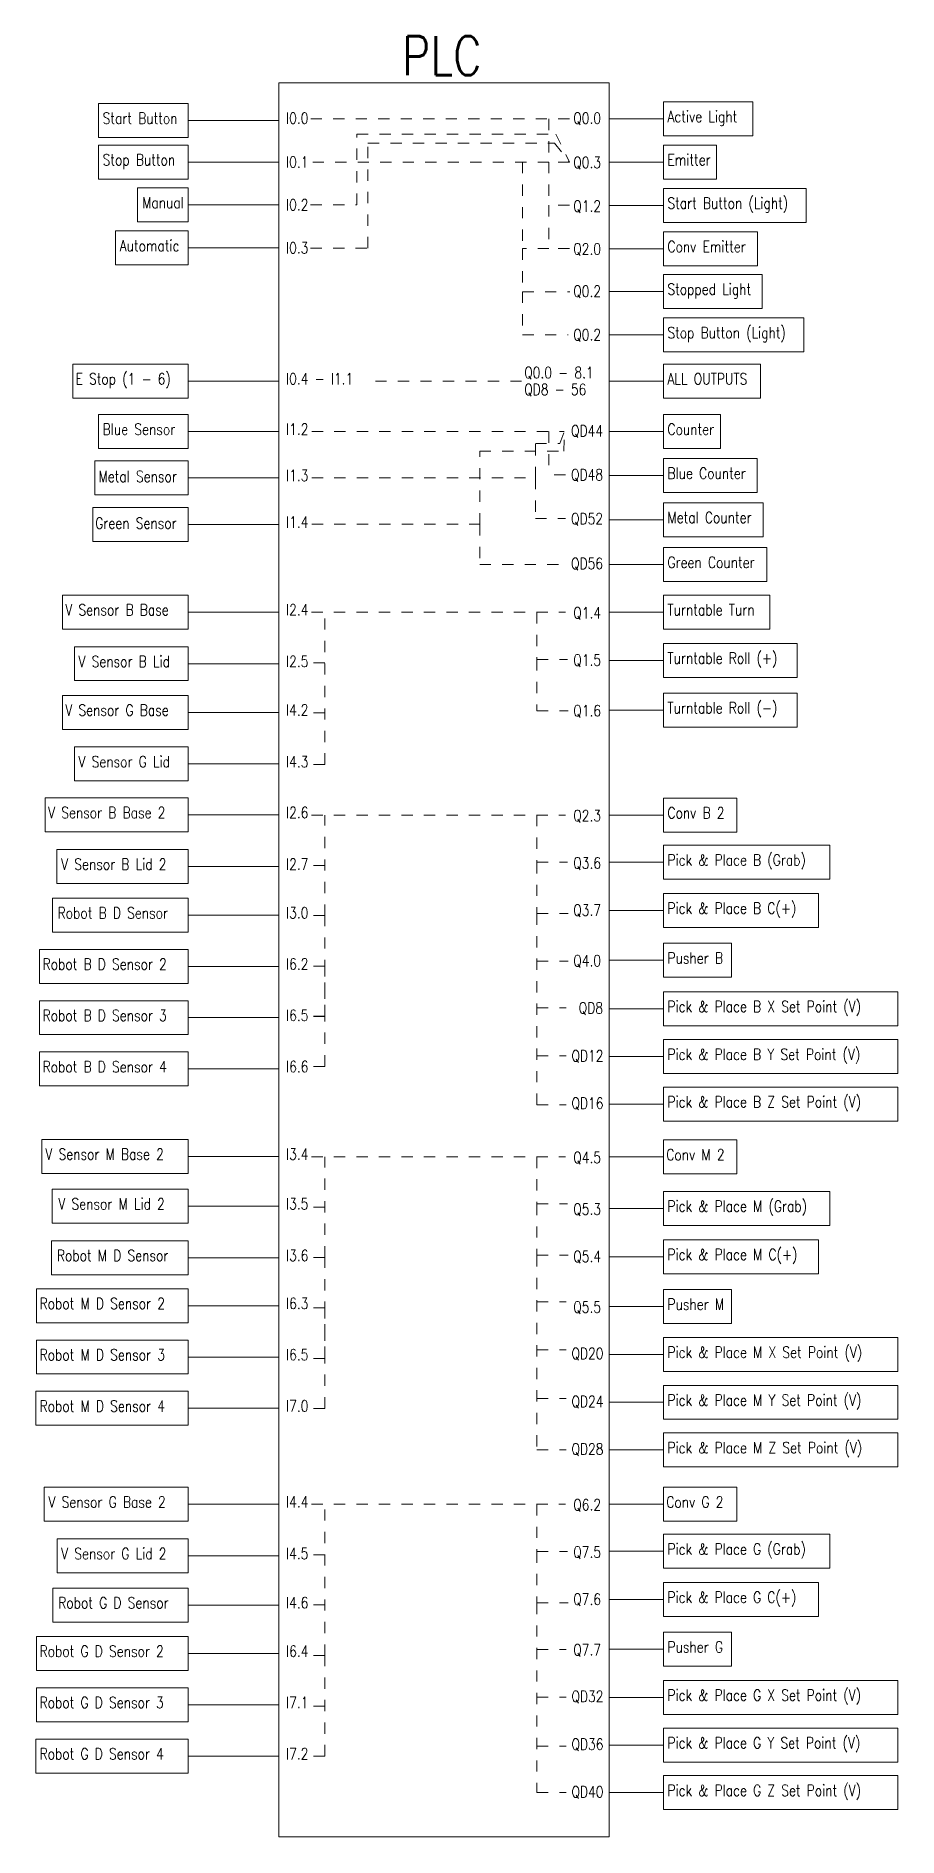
# Model space of a CAD drawing. Header units: inches. Extents: x -40 to 36, y 20 to 177.
# Drawn here: x -39.83 to -32.17, y 161.1 to 177.11 of the extents above; entities outside this region: 1.
import ezdxf

# ---------------------------------------------------------------- set-up
doc = ezdxf.new("R2010")
doc.units = ezdxf.units.IN
doc.header["$LTSCALE"] = 0.5
doc.linetypes.add('HIDDEN2', pattern=[0.1875, 0.125, -0.0625])
doc.layers.add('TAGS', color=7, linetype='Continuous', lineweight=15)
doc.styles.get("Standard").update_dxf_attribs({"font": 'romans.shx', "width": 0.8})

msp = doc.modelspace()

# ---------------------------------------------------------------- linework, layer by layer
at = {"lineweight": 0}
for p, q in [((-38.477, 176.359), (-37.67, 176.359)), ((-38.477, 175.99), (-37.67, 175.99)), ((-34.735, 175.99), (-34.253, 175.99)), ((-38.477, 175.609), (-37.67, 175.609)), ((-34.735, 175.604), (-34.253, 175.604)), ((-38.477, 175.226), (-37.67, 175.226)), ((-34.735, 175.218), (-34.253, 175.218)), ((-34.735, 174.839), (-34.253, 174.839)), ((-34.735, 174.453), (-34.253, 174.453)), ((-38.477, 174.042), (-37.67, 174.042)), ((-34.735, 174.042), (-34.253, 174.042)), ((-38.477, 173.594), (-37.67, 173.594)), ((-38.477, 173.183), (-37.67, 173.183)), ((-38.477, 172.768), (-37.67, 172.768)), ((-38.477, 171.989), (-37.67, 171.989)), ((-38.477, 171.53), (-37.67, 171.53)), ((-38.477, 171.097), (-37.67, 171.097)), ((-38.477, 170.639), (-37.67, 170.639)), ((-38.477, 170.186), (-37.67, 170.186)), ((-38.477, 169.727), (-37.67, 169.727)), ((-38.477, 169.294), (-37.67, 169.294)), ((-38.477, 168.839), (-37.67, 168.839)), ((-38.477, 168.383), (-37.67, 168.383)), ((-38.477, 167.927), (-37.67, 167.927)), ((-38.477, 167.148), (-37.67, 167.148)), ((-38.477, 166.707), (-37.67, 166.707)), ((-38.477, 166.248), (-37.67, 166.248)), ((-38.477, 165.822), (-37.67, 165.822)), ((-38.477, 165.366), (-37.67, 165.366)), ((-38.477, 164.91), (-37.67, 164.91)), ((-38.477, 164.057), (-37.67, 164.057)), ((-38.477, 163.598), (-37.67, 163.598)), ((-38.477, 163.161), (-37.67, 163.161)), ((-38.477, 162.73), (-37.67, 162.73)), ((-38.477, 162.274), (-37.67, 162.274)), ((-38.477, 161.818), (-37.67, 161.818))]:
    msp.add_line(p, q, dxfattribs=at)
at = {"linetype": 'HIDDEN2', "lineweight": 0}
for p, q in [((-37.388, 176.374), (-35.081, 176.374)), ((-35.27, 176.374), (-35.27, 175.99)), ((-35.087, 175.99), (-35.27, 175.99)), ((-35.27, 175.99), (-35.27, 175.605)), ((-35.087, 175.605), (-35.27, 175.605)), ((-35.27, 175.605), (-35.27, 175.22)), ((-35.087, 175.22), (-35.27, 175.22))]:
    msp.add_line(p, q, dxfattribs=at)
at = {"color": 7, "lineweight": 0}
for p, q in [((-34.735, 176.374), (-34.253, 176.374)), ((-34.735, 173.594), (-34.253, 173.594)), ((-34.735, 173.203), (-34.253, 173.203)), ((-34.735, 172.81), (-34.253, 172.81)), ((-34.735, 172.411), (-34.253, 172.411)), ((-34.735, 171.989), (-34.253, 171.989)), ((-34.735, 171.559), (-34.253, 171.559)), ((-34.735, 171.117), (-34.253, 171.117)), ((-34.735, 170.184), (-34.253, 170.184)), ((-34.735, 169.765), (-34.253, 169.765)), ((-34.735, 169.335), (-34.253, 169.335)), ((-34.735, 168.893), (-34.253, 168.893)), ((-34.735, 168.462), (-34.253, 168.462)), ((-34.735, 168.037), (-34.253, 168.037)), ((-34.735, 167.614), (-34.253, 167.614)), ((-34.735, 167.145), (-34.253, 167.145)), ((-34.735, 166.687), (-34.253, 166.687)), ((-34.735, 166.257), (-34.253, 166.257)), ((-34.735, 165.815), (-34.253, 165.815)), ((-34.735, 165.388), (-34.253, 165.388)), ((-34.735, 164.963), (-34.253, 164.963)), ((-34.735, 164.54), (-34.253, 164.54)), ((-34.735, 164.057), (-34.253, 164.057)), ((-34.735, 163.639), (-34.253, 163.639)), ((-34.735, 163.21), (-34.253, 163.21)), ((-34.735, 162.768), (-34.253, 162.768)), ((-34.735, 162.34), (-34.253, 162.34)), ((-34.735, 161.916), (-34.253, 161.916)), ((-34.735, 161.493), (-34.253, 161.493))]:
    msp.add_line(p, q, dxfattribs=at)
at = {"color": 252, "linetype": 'HIDDEN2', "lineweight": 0, "true_color": 0x939598}
for p, q in [((-36.977, 175.609), (-36.977, 176.237)), ((-36.977, 176.237), (-35.21, 176.237)), ((-35.21, 176.237), (-35.087, 175.99)), ((-37.389, 175.609), (-36.977, 175.609))]:
    msp.add_line(p, q, dxfattribs=at)
at = {"color": 251, "linetype": 'HIDDEN2', "lineweight": 0, "true_color": 0x636466}
for p, q in [((-36.879, 175.224), (-36.879, 176.158)), ((-36.879, 176.158), (-35.22, 176.158)), ((-35.22, 176.158), (-35.087, 175.99)), ((-37.389, 175.224), (-36.879, 175.224))]:
    msp.add_line(p, q, dxfattribs=at)
at = {"color": 9, "linetype": 'HIDDEN2', "lineweight": 0, "true_color": 0xc7c8ca}
for p, q in [((-35.27, 175.99), (-37.389, 175.99)), ((-35.505, 175.99), (-35.505, 175.22)), ((-35.27, 175.22), (-35.505, 175.22)), ((-35.505, 175.22), (-35.505, 174.837)), ((-35.505, 174.837), (-35.085, 174.837)), ((-35.505, 174.837), (-35.505, 174.453)), ((-35.505, 174.453), (-35.099, 174.453))]:
    msp.add_line(p, q, dxfattribs=at)
at = {"color": 1, "linetype": 'HIDDEN2', "lineweight": 0}
msp.add_line((-35.513, 174.042), (-36.888, 174.042), dxfattribs=at)
at = {"color": 51, "linetype": 'HIDDEN2', "lineweight": 0, "true_color": 0xf7f281}
for p, q in [((-37.378, 173.594), (-35.134, 173.594)), ((-35.27, 173.594), (-35.27, 173.209)), ((-35.124, 173.209), (-35.27, 173.209))]:
    msp.add_line(p, q, dxfattribs=at)
at = {"color": 41, "linetype": 'HIDDEN2', "lineweight": 0, "true_color": 0xf4ee51}
for p, q in [((-35.175, 173.488), (-35.134, 173.594)), ((-35.391, 173.181), (-35.391, 173.488)), ((-35.391, 173.488), (-35.175, 173.488)), ((-37.378, 173.181), (-35.391, 173.181)), ((-35.391, 173.181), (-35.391, 172.822)), ((-35.391, 172.822), (-35.122, 172.822))]:
    msp.add_line(p, q, dxfattribs=at)
at = {"color": 2, "linetype": 'HIDDEN2', "lineweight": 0, "true_color": 0xf1eb1f}
for p, q in [((-35.137, 173.42), (-35.134, 173.594)), ((-35.886, 172.769), (-35.886, 173.42)), ((-35.886, 173.42), (-35.137, 173.42)), ((-37.378, 172.769), (-35.886, 172.769)), ((-35.886, 172.769), (-35.886, 172.411)), ((-35.886, 172.411), (-35.119, 172.411))]:
    msp.add_line(p, q, dxfattribs=at)
at = {"color": 40, "linetype": 'HIDDEN2', "lineweight": 0, "true_color": 0xf8d731}
for p, q in [((-37.381, 171.987), (-35.124, 171.987)), ((-37.263, 170.633), (-37.263, 171.987)), ((-35.378, 171.987), (-35.378, 171.568)), ((-37.263, 171.538), (-37.366, 171.538)), ((-35.378, 171.568), (-35.104, 171.568)), ((-35.378, 171.568), (-35.378, 171.111)), ((-37.263, 171.093), (-37.366, 171.093)), ((-35.378, 171.111), (-35.1, 171.111)), ((-37.263, 170.633), (-37.366, 170.633))]:
    msp.add_line(p, q, dxfattribs=at)
at = {"color": 31, "linetype": 'HIDDEN2', "lineweight": 0, "true_color": 0xfecc66}
for p, q in [((-37.381, 170.184), (-35.124, 170.184)), ((-37.263, 169.29), (-37.263, 170.184)), ((-35.378, 170.184), (-35.378, 169.765)), ((-37.263, 169.735), (-37.366, 169.735)), ((-35.378, 169.765), (-35.104, 169.765)), ((-35.378, 169.765), (-35.378, 169.308)), ((-37.263, 169.29), (-37.366, 169.29)), ((-37.263, 168.397), (-37.263, 169.29)), ((-35.378, 169.308), (-35.1, 169.308)), ((-35.378, 169.308), (-35.378, 167.609)), ((-37.263, 168.841), (-37.366, 168.841)), ((-37.263, 167.95), (-37.263, 168.844)), ((-35.378, 168.884), (-35.1, 168.884)), ((-35.378, 168.47), (-35.117, 168.47)), ((-37.263, 168.397), (-37.366, 168.397)), ((-37.263, 168.394), (-37.366, 168.394)), ((-35.378, 168.044), (-35.117, 168.044)), ((-37.263, 167.95), (-37.366, 167.95)), ((-35.378, 167.609), (-35.117, 167.609))]:
    msp.add_line(p, q, dxfattribs=at)
at = {"color": 30, "linetype": 'HIDDEN2', "lineweight": 0, "true_color": 0xf8991e}
for p, q in [((-37.381, 167.146), (-35.124, 167.146)), ((-37.263, 166.252), (-37.263, 167.146)), ((-35.378, 167.146), (-35.378, 166.727)), ((-37.263, 166.697), (-37.366, 166.697)), ((-35.378, 166.727), (-35.104, 166.727)), ((-35.378, 166.727), (-35.378, 166.27)), ((-37.263, 166.252), (-37.366, 166.252)), ((-37.263, 165.358), (-37.263, 166.252)), ((-35.378, 166.27), (-35.1, 166.27)), ((-35.378, 166.27), (-35.378, 164.541)), ((-37.263, 165.803), (-37.366, 165.803)), ((-37.263, 164.909), (-37.263, 165.803)), ((-35.378, 165.856), (-35.117, 165.856)), ((-35.378, 165.431), (-35.117, 165.431)), ((-37.263, 165.353), (-37.366, 165.353)), ((-35.378, 164.996), (-35.117, 164.996)), ((-37.263, 164.909), (-37.366, 164.909)), ((-35.378, 164.541), (-35.117, 164.541))]:
    msp.add_line(p, q, dxfattribs=at)
at = {"color": 30, "linetype": 'HIDDEN2', "lineweight": 0, "true_color": 0xf26722}
for p, q in [((-37.381, 164.057), (-35.124, 164.057)), ((-37.263, 162.711), (-37.263, 164.057)), ((-35.378, 164.057), (-35.378, 163.637)), ((-37.263, 163.607), (-37.366, 163.607)), ((-35.378, 163.637), (-35.104, 163.637)), ((-35.378, 163.637), (-35.378, 163.18)), ((-37.263, 163.163), (-37.366, 163.163)), ((-35.378, 163.18), (-35.1, 163.18)), ((-35.378, 163.18), (-35.378, 161.493)), ((-37.263, 162.711), (-37.366, 162.711)), ((-37.263, 161.817), (-37.263, 162.711)), ((-35.378, 162.767), (-35.117, 162.767)), ((-37.263, 162.261), (-37.366, 162.261)), ((-35.378, 162.342), (-35.117, 162.342)), ((-35.378, 161.907), (-35.117, 161.907)), ((-37.263, 161.817), (-37.366, 161.817)), ((-35.378, 161.493), (-35.117, 161.493))]:
    msp.add_line(p, q, dxfattribs=at)
at = {"lineweight": 0}
for points in [[(-37.67, 176.694), (-34.735, 176.694), (-34.735, 161.099), (-37.67, 161.099)], [(-39.274, 176.51), (-38.477, 176.51), (-38.477, 176.208), (-39.274, 176.208)], [(-34.253, 176.525), (-33.457, 176.525), (-33.457, 176.223), (-34.253, 176.223)], [(-39.274, 176.141), (-38.477, 176.141), (-38.477, 175.838), (-39.274, 175.838)], [(-34.253, 176.141), (-33.781, 176.141), (-33.781, 175.838), (-34.253, 175.838)], [(-38.928, 175.76), (-38.477, 175.76), (-38.477, 175.458), (-38.928, 175.458)], [(-34.253, 175.755), (-32.985, 175.755), (-32.985, 175.453), (-34.253, 175.453)], [(-39.124, 175.377), (-38.477, 175.377), (-38.477, 175.075), (-39.124, 175.075)], [(-34.253, 175.369), (-33.418, 175.369), (-33.418, 175.067), (-34.253, 175.067)], [(-34.253, 174.99), (-33.376, 174.99), (-33.376, 174.688), (-34.253, 174.688)], [(-34.253, 174.604), (-33.005, 174.604), (-33.005, 174.302), (-34.253, 174.302)], [(-39.503, 174.193), (-38.477, 174.193), (-38.477, 173.891), (-39.503, 173.891)], [(-34.253, 174.193), (-33.391, 174.193), (-33.391, 173.891), (-34.253, 173.891)], [(-39.274, 173.745), (-38.477, 173.745), (-38.477, 173.443), (-39.274, 173.443)], [(-34.253, 173.745), (-33.744, 173.745), (-33.744, 173.443), (-34.253, 173.443)], [(-39.307, 173.334), (-38.477, 173.334), (-38.477, 173.032), (-39.307, 173.032)], [(-34.253, 173.354), (-33.42, 173.354), (-33.42, 173.052), (-34.253, 173.052)], [(-34.253, 172.961), (-33.365, 172.961), (-33.365, 172.658), (-34.253, 172.658)], [(-39.326, 172.919), (-38.477, 172.919), (-38.477, 172.617), (-39.326, 172.617)], [(-34.253, 172.562), (-33.334, 172.562), (-33.334, 172.26), (-34.253, 172.26)], [(-39.595, 172.14), (-38.477, 172.14), (-38.477, 171.838), (-39.595, 171.838)], [(-34.253, 172.14), (-33.307, 172.14), (-33.307, 171.838), (-34.253, 171.838)], [(-39.487, 171.681), (-38.477, 171.681), (-38.477, 171.379), (-39.487, 171.379)], [(-34.253, 171.71), (-33.064, 171.71), (-33.064, 171.408), (-34.253, 171.408)], [(-39.595, 171.248), (-38.477, 171.248), (-38.477, 170.946), (-39.595, 170.946)], [(-34.253, 171.268), (-33.064, 171.268), (-33.064, 170.966), (-34.253, 170.966)], [(-39.487, 170.79), (-38.477, 170.79), (-38.477, 170.487), (-39.487, 170.487)], [(-39.747, 170.337), (-38.477, 170.337), (-38.477, 170.035), (-39.747, 170.035)], [(-34.253, 170.335), (-33.599, 170.335), (-33.599, 170.033), (-34.253, 170.033)], [(-34.253, 169.916), (-32.775, 169.916), (-32.775, 169.614), (-34.253, 169.614)], [(-39.644, 169.878), (-38.477, 169.878), (-38.477, 169.576), (-39.644, 169.576)], [(-39.684, 169.445), (-38.477, 169.445), (-38.477, 169.143), (-39.684, 169.143)], [(-34.253, 169.487), (-32.875, 169.487), (-32.875, 169.184), (-34.253, 169.184)], [(-39.798, 168.99), (-38.477, 168.99), (-38.477, 168.688), (-39.798, 168.688)], [(-34.253, 169.045), (-33.648, 169.045), (-33.648, 168.742), (-34.253, 168.742)], [(-34.253, 168.613), (-32.168, 168.613), (-32.168, 168.31), (-34.253, 168.31)], [(-39.798, 168.534), (-38.477, 168.534), (-38.477, 168.232), (-39.798, 168.232)], [(-34.253, 168.188), (-32.168, 168.188), (-32.168, 167.886), (-34.253, 167.886)], [(-39.798, 168.078), (-38.477, 168.078), (-38.477, 167.776), (-39.798, 167.776)], [(-34.253, 167.765), (-32.168, 167.765), (-32.168, 167.463), (-34.253, 167.463)], [(-39.777, 167.3), (-38.477, 167.3), (-38.477, 166.997), (-39.777, 166.997)], [(-34.253, 167.296), (-33.599, 167.296), (-33.599, 166.994), (-34.253, 166.994)], [(-39.685, 166.858), (-38.477, 166.858), (-38.477, 166.556), (-39.685, 166.556)], [(-34.253, 166.838), (-32.775, 166.838), (-32.775, 166.536), (-34.253, 166.536)], [(-39.691, 166.4), (-38.477, 166.4), (-38.477, 166.097), (-39.691, 166.097)], [(-34.253, 166.408), (-32.875, 166.408), (-32.875, 166.106), (-34.253, 166.106)], [(-39.825, 165.973), (-38.477, 165.973), (-38.477, 165.671), (-39.825, 165.671)], [(-34.253, 165.966), (-33.648, 165.966), (-33.648, 165.664), (-34.253, 165.664)], [(-39.825, 165.517), (-38.477, 165.517), (-38.477, 165.215), (-39.825, 165.215)], [(-34.253, 165.539), (-32.168, 165.539), (-32.168, 165.237), (-34.253, 165.237)], [(-34.253, 165.114), (-32.168, 165.114), (-32.168, 164.812), (-34.253, 164.812)], [(-39.83, 165.061), (-38.477, 165.061), (-38.477, 164.759), (-39.83, 164.759)], [(-34.253, 164.691), (-32.168, 164.691), (-32.168, 164.389), (-34.253, 164.389)], [(-39.757, 164.208), (-38.477, 164.208), (-38.477, 163.906), (-39.757, 163.906)], [(-34.253, 164.208), (-33.599, 164.208), (-33.599, 163.906), (-34.253, 163.906)], [(-39.641, 163.749), (-38.477, 163.749), (-38.477, 163.447), (-39.641, 163.447)], [(-34.253, 163.79), (-32.775, 163.79), (-32.775, 163.488), (-34.253, 163.488)], [(-34.253, 163.361), (-32.875, 163.361), (-32.875, 163.059), (-34.253, 163.059)], [(-39.679, 163.312), (-38.477, 163.312), (-38.477, 163.01), (-39.679, 163.01)], [(-39.825, 162.881), (-38.477, 162.881), (-38.477, 162.579), (-39.825, 162.579)], [(-34.253, 162.919), (-33.648, 162.919), (-33.648, 162.617), (-34.253, 162.617)], [(-39.825, 162.425), (-38.477, 162.425), (-38.477, 162.123), (-39.825, 162.123)], [(-34.253, 162.491), (-32.168, 162.491), (-32.168, 162.189), (-34.253, 162.189)], [(-34.253, 162.067), (-32.168, 162.067), (-32.168, 161.765), (-34.253, 161.765)], [(-39.83, 161.969), (-38.477, 161.969), (-38.477, 161.667), (-39.83, 161.667)], [(-34.253, 161.644), (-32.168, 161.644), (-32.168, 161.342), (-34.253, 161.342)]]:
    msp.add_lwpolyline(points, close=True, dxfattribs=at)

# ---------------------------------------------------------------- texts
at = {"lineweight": 0, "attachment_point": 1}
for s, width, gutter_width, insert, char_height in [('PLC', 11.96663, 1.744, (-36.576, 177.11), 0.3489), ('Active Light', 38.43618, 0.5, (-34.217, 176.444), 0.1), ('Start Button', 38.43618, 0.5, (-39.237, 176.429), 0.1), ('I0.0', 0.84274, 0.5, (-37.607, 176.43), 0.1), ('Q0.0', 0.84274, 0.5, (-35.054, 176.43), 0.1), ('Stop Button', 38.43618, 0.5, (-39.237, 176.06), 0.1), ('I0.1', 0.84274, 0.5, (-37.607, 176.04), 0.1), ('Q0.3', 0.84274, 0.5, (-35.054, 176.036), 0.1), ('Emitter', 38.43618, 0.5, (-34.217, 176.06), 0.1), ('Manual', 38.43618, 0.5, (-38.886, 175.679), 0.1), ('I0.2', 0.84274, 0.5, (-37.607, 175.66), 0.1), ('Q1.2', 0.84274, 0.5, (-35.054, 175.648), 0.1), ('Start Button (Light)', 38.43618, 0.5, (-34.217, 175.674), 0.1), ('Automatic', 38.43618, 0.5, (-39.086, 175.296), 0.1), ('I0.3', 0.84274, 0.5, (-37.607, 175.277), 0.1), ('Q2.0', 0.84274, 0.5, (-35.054, 175.267), 0.1), ('Conv Emitter', 38.43618, 0.5, (-34.217, 175.288), 0.1), ('Q0.2', 0.84274, 0.5, (-35.054, 174.891), 0.1), ('Stopped Light', 38.43618, 0.5, (-34.217, 174.909), 0.1), ('Stop Button (Light)', 38.43618, 0.5, (-34.217, 174.523), 0.1), ('Q0.2', 0.84274, 0.5, (-35.054, 174.504), 0.1), ('E Stop (1 - 6)', 38.43618, 0.5, (-39.478, 174.112), 0.1), ('I0.4 - I1.1', 0.84274, 0.5, (-37.607, 174.113), 0.1), ('Q0.0 - 8.1', 0.84274, 0.5, (-35.49, 174.168), 0.1), ('ALL OUTPUTS', 38.43618, 0.5, (-34.217, 174.112), 0.1), ('QD8 - 56', 0.84274, 0.5, (-35.49, 174.018), 0.1), ('Blue Sensor', 38.43618, 0.5, (-39.237, 173.664), 0.1), ('I1.2', 0.84274, 0.5, (-37.607, 173.665), 0.1), ('QD44', 0.84274, 0.5, (-35.074, 173.65), 0.1), ('Counter', 38.43618, 0.5, (-34.217, 173.664), 0.1), ('Metal Sensor', 38.43618, 0.5, (-39.274, 173.245), 0.1), ('I1.3', 0.84274, 0.5, (-37.607, 173.254), 0.1), ('QD48', 0.84274, 0.5, (-35.074, 173.26), 0.1), ('Blue Counter', 38.43618, 0.5, (-34.217, 173.273), 0.1), ('Green Sensor', 38.43618, 0.5, (-39.303, 172.829), 0.1), ('I1.4', 0.84274, 0.5, (-37.607, 172.839), 0.1), ('QD52', 0.84274, 0.5, (-35.074, 172.869), 0.1), ('Metal Counter', 38.43618, 0.5, (-34.217, 172.88), 0.1), ('QD56', 0.84274, 0.5, (-35.074, 172.471), 0.1), ('Green Counter', 38.43618, 0.5, (-34.217, 172.481), 0.1), ('V Sensor B Base', 38.43618, 0.5, (-39.569, 172.059), 0.1), ('I2.4', 0.84274, 0.5, (-37.607, 172.06), 0.1), ('Q1.4', 0.84274, 0.5, (-35.054, 172.032), 0.1), ('Turntable Turn', 38.43618, 0.5, (-34.217, 172.059), 0.1), ('Turntable Roll (+)', 38.43618, 0.5, (-34.217, 171.629), 0.1), ('V Sensor B Lid', 38.43618, 0.5, (-39.452, 171.6), 0.1), ('I2.5', 0.84274, 0.5, (-37.607, 171.601), 0.1), ('Q1.5', 0.84274, 0.5, (-35.054, 171.612), 0.1), ('V Sensor G Base', 38.43618, 0.5, (-39.569, 171.167), 0.1), ('I4.2', 0.84274, 0.5, (-37.607, 171.168), 0.1), ('Turntable Roll (-)', 38.43618, 0.5, (-34.217, 171.187), 0.1), ('Q1.6', 0.84274, 0.5, (-35.054, 171.162), 0.1), ('V Sensor G Lid', 38.43618, 0.5, (-39.452, 170.709), 0.1), ('I4.3', 0.84274, 0.5, (-37.607, 170.709), 0.1), ('V Sensor B Base 2', 38.43618, 0.5, (-39.722, 170.256), 0.1), ('I2.6', 0.84274, 0.5, (-37.607, 170.257), 0.1), ('Q2.3', 0.84274, 0.5, (-35.054, 170.229), 0.1), ('Conv B 2', 38.43618, 0.5, (-34.217, 170.254), 0.1), ('V Sensor B Lid 2', 38.43618, 0.5, (-39.606, 169.797), 0.1), ('I2.7', 0.84274, 0.5, (-37.607, 169.798), 0.1), ('Q3.6', 0.84274, 0.5, (-35.054, 169.808), 0.1), ('Pick & Place B (Grab)', 38.43618, 0.5, (-34.217, 169.835), 0.1), ('Pick & Place B C(+)', 38.43618, 0.5, (-34.217, 169.406), 0.1), ('Robot B D Sensor', 38.43618, 0.5, (-39.637, 169.364), 0.1), ('I3.0', 0.84274, 0.5, (-37.607, 169.365), 0.1), ('Q3.7', 0.84274, 0.5, (-35.054, 169.388), 0.1), ('Q4.0', 0.84274, 0.5, (-35.054, 168.939), 0.1), ('Pusher B', 38.43618, 0.5, (-34.217, 168.963), 0.1), ('Robot B D Sensor 2', 38.43618, 0.5, (-39.771, 168.909), 0.1), ('I6.2', 0.84274, 0.5, (-37.607, 168.91), 0.1), ('Robot B D Sensor 3', 38.43618, 0.5, (-39.771, 168.453), 0.1), ('I6.5', 0.84274, 0.5, (-37.607, 168.454), 0.1), ('QD8', 0.84274, 0.5, (-35.006, 168.519), 0.1), ('Pick & Place B X Set Point (V)', 38.43618, 0.5, (-34.217, 168.532), 0.1), ('Pick & Place B Y Set Point (V)', 38.43618, 0.5, (-34.217, 168.107), 0.1), ('Robot B D Sensor 4', 38.43618, 0.5, (-39.771, 167.997), 0.1), ('I6.6', 0.84274, 0.5, (-37.607, 167.998), 0.1), ('QD12', 0.84274, 0.5, (-35.07, 168.094), 0.1), ('QD16', 0.84274, 0.5, (-35.07, 167.672), 0.1), ('Pick & Place B Z Set Point (V)', 38.43618, 0.5, (-34.217, 167.684), 0.1), ('V Sensor M Base 2 ', 38.43618, 0.5, (-39.746, 167.219), 0.1), ('I3.4', 0.84274, 0.5, (-37.607, 167.219), 0.1), ('Q4.5', 0.84274, 0.5, (-35.054, 167.19), 0.1), ('Conv M 2', 38.43618, 0.5, (-34.227, 167.215), 0.1), ('V Sensor M Lid 2', 38.43618, 0.5, (-39.631, 166.777), 0.1), ('I3.5', 0.84274, 0.5, (-37.607, 166.778), 0.1), ('Q5.3', 0.84274, 0.5, (-35.054, 166.73), 0.1), ('Pick & Place M (Grab)', 38.43618, 0.5, (-34.217, 166.757), 0.1), ('Robot M D Sensor', 38.43618, 0.5, (-39.644, 166.319), 0.1), ('I3.6', 0.84274, 0.5, (-37.607, 166.319), 0.1), ('Q5.4', 0.84274, 0.5, (-35.054, 166.31), 0.1), ('Pick & Place M C(+)', 38.43618, 0.5, (-34.217, 166.327), 0.1), ('Robot M D Sensor 2', 38.43618, 0.5, (-39.798, 165.892), 0.1), ('I6.3', 0.84274, 0.5, (-37.607, 165.893), 0.1), ('Pusher M', 38.43618, 0.5, (-34.217, 165.885), 0.1), ('Q5.5', 0.84274, 0.5, (-35.054, 165.86), 0.1), ('Robot M D Sensor 3', 38.43618, 0.5, (-39.798, 165.436), 0.1), ('I6.5', 0.84274, 0.5, (-37.607, 165.437), 0.1), ('QD20', 0.84274, 0.5, (-35.07, 165.447), 0.1), ('Pick & Place M X Set Point (V)', 38.43618, 0.5, (-34.217, 165.458), 0.1), ('Robot M D Sensor 4', 38.43618, 0.5, (-39.798, 164.98), 0.1), ('I7.0', 0.84274, 0.5, (-37.607, 164.981), 0.1), ('QD24', 0.84274, 0.5, (-35.07, 165.02), 0.1), ('Pick & Place M Y Set Point (V)', 38.43618, 0.5, (-34.217, 165.033), 0.1), ('Pick & Place M Z Set Point (V)', 38.43618, 0.5, (-34.217, 164.61), 0.1), ('QD28', 0.84274, 0.5, (-35.07, 164.598), 0.1), ('V Sensor G Base 2', 38.43618, 0.5, (-39.719, 164.127), 0.1), ('I4.4', 0.84274, 0.5, (-37.607, 164.128), 0.1), ('Conv G 2', 38.43618, 0.5, (-34.227, 164.127), 0.1), ('Q6.2', 0.84274, 0.5, (-35.054, 164.102), 0.1), ('V Sensor G Lid 2', 38.43618, 0.5, (-39.606, 163.668), 0.1), ('I4.5', 0.84274, 0.5, (-37.607, 163.669), 0.1), ('Q7.5', 0.84274, 0.5, (-35.054, 163.682), 0.1), ('Pick & Place G (Grab)', 38.43618, 0.5, (-34.217, 163.709), 0.1), ('Robot G D Sensor', 38.43618, 0.5, (-39.632, 163.231), 0.1), ('I4.6', 0.84274, 0.5, (-37.607, 163.232), 0.1), ('Q7.6', 0.84274, 0.5, (-35.054, 163.262), 0.1), ('Pick & Place G C(+)', 38.43618, 0.5, (-34.217, 163.28), 0.1), ('Pusher G', 38.43618, 0.5, (-34.217, 162.838), 0.1), ('Robot G D Sensor 2', 38.43618, 0.5, (-39.798, 162.8), 0.1), ('I6.4', 0.84274, 0.5, (-37.607, 162.801), 0.1), ('Q7.7', 0.84274, 0.5, (-35.054, 162.813), 0.1), ('QD32', 0.84274, 0.5, (-35.07, 162.399), 0.1), ('Pick & Place G X Set Point (V)', 38.43618, 0.5, (-34.217, 162.41), 0.1), ('Robot G D Sensor 3', 38.43618, 0.5, (-39.798, 162.344), 0.1), ('I7.1', 0.84274, 0.5, (-37.607, 162.345), 0.1), ('Robot G D Sensor 4', 38.43618, 0.5, (-39.798, 161.888), 0.1), ('I7.2', 0.84274, 0.5, (-37.607, 161.889), 0.1), ('QD36', 0.84274, 0.5, (-35.07, 161.973), 0.1), ('Pick & Place G Y Set Point (V)', 38.43618, 0.5, (-34.217, 161.986), 0.1), ('Pick & Place G Z Set Point (V)', 38.43618, 0.5, (-34.217, 161.563), 0.1), ('QD40', 0.84274, 0.5, (-35.07, 161.55), 0.1)]:
    msp.add_mtext_dynamic_manual_height_columns(s, width=width, gutter_width=gutter_width, heights=[0], dxfattribs=dict(at, insert=insert, char_height=char_height))
at = {"layer": 'TAGS', "lineweight": 0, "insert": (35.696, 20.111, -0.937), "char_height": 0.18, "attachment_point": 1}
msp.add_mtext('\\A1;', dxfattribs=at)

doc.saveas('drawing.dxf')
